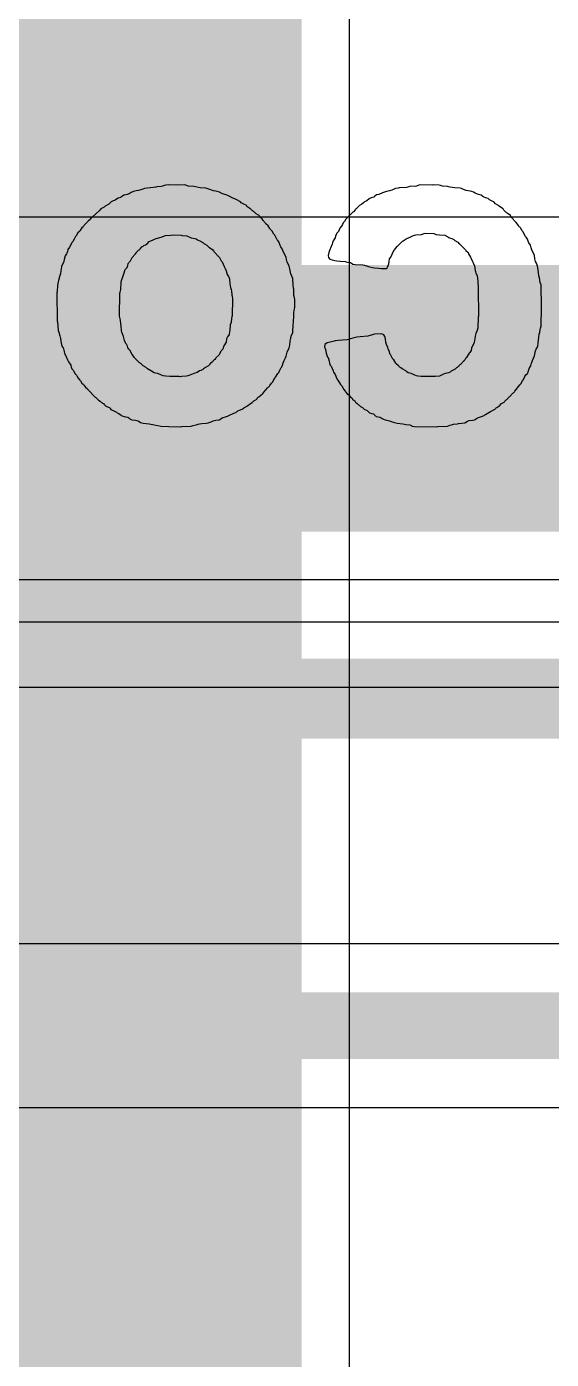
# Model space of a CAD drawing. Header units: inches. Extents: x -48 to 200, y -49 to 27.
# Drawn here: x 0.2848 to 0.3634, y 0.832 to 1.0317 of the extents above; entities that cross this region are included whole.
import ezdxf

# ---------------------------------------------------------------- set-up
doc = ezdxf.new("R2010")
doc.units = ezdxf.units.IN
doc.header["$MEASUREMENT"] = 0
for name, color, linetype in [('Bottom Layer', 5, 'Continuous'), ('Bottom Overlay', 54, 'Continuous'), ('Dimension', 6, 'Continuous'), ('Top Layer', 1, 'Continuous')]:
    doc.layers.add(name, color=color, linetype=linetype)

msp = doc.modelspace()

# ---------------------------------------------------------------- hatches: boundary and pattern name
at = {"layer": 'Bottom Layer'}
msp.add_hatch(color=5, dxfattribs=at).paths.add_polyline_path([(0.252, 0.757), (0.326, 0.757), (0.326, 1.424), (0.252, 1.424)])
at = {"layer": 'Top Layer'}
msp.add_hatch(color=1, dxfattribs=at).paths.add_polyline_path([(0.2, 0.956), (0.42372, 0.956), (0.42372, 0.996), (0.2, 0.996)])

# ---------------------------------------------------------------- linework, layer by layer
at = {"layer": 'Bottom Layer'}
msp.add_line((0.33314, 0.77814), (0.33314, 1.38449), dxfattribs=at)
at = {"layer": 'Bottom Overlay'}
for p, q in [((0.29965, 1.0065), (0.29937, 1.00643)), ((0.29986, 1.00656), (0.29965, 1.0065)), ((0.30014, 1.00663), (0.29986, 1.00656)), ((0.30045, 1.00684), (0.30014, 1.00663)), ((0.30079, 1.00697), (0.30045, 1.00684)), ((0.3012, 1.00707), (0.30079, 1.00697)), ((0.30157, 1.00712), (0.3012, 1.00707)), ((0.30193, 1.00723), (0.30157, 1.00712)), ((0.30221, 1.00736), (0.30193, 1.00723)), ((0.30247, 1.00746), (0.30221, 1.00736)), ((0.30288, 1.00751), (0.30247, 1.00746)), ((0.30335, 1.00756), (0.30288, 1.00751)), ((0.30415, 1.00764), (0.30335, 1.00756)), ((0.3043, 1.00769), (0.30415, 1.00764)), ((0.30497, 1.00774), (0.3043, 1.00769)), ((0.30518, 1.0078), (0.30497, 1.00774)), ((0.30562, 1.00793), (0.30518, 1.0078)), ((0.30608, 1.00798), (0.30562, 1.00793)), ((0.30745, 1.00795), (0.30608, 1.00798)), ((0.30843, 1.008), (0.30745, 1.00795)), ((0.30864, 1.00795), (0.30843, 1.008)), ((0.309, 1.0078), (0.30864, 1.00795)), ((0.30986, 1.00772), (0.309, 1.0078)), ((0.31078, 1.00756), (0.30986, 1.00772)), ((0.31164, 1.00749), (0.31078, 1.00756)), ((0.31223, 1.00731), (0.31164, 1.00749)), ((0.3128, 1.0071), (0.31223, 1.00731)), ((0.31313, 1.00702), (0.3128, 1.0071)), ((0.31334, 1.00697), (0.31313, 1.00702)), ((0.3137, 1.00687), (0.31334, 1.00697)), ((0.31414, 1.00663), (0.3137, 1.00687)), ((0.31468, 1.0065), (0.31414, 1.00663)), ((0.31515, 1.0063), (0.31468, 1.0065)), ((0.33723, 1.00648), (0.33695, 1.0063)), ((0.33756, 1.00656), (0.33723, 1.00648)), ((0.33811, 1.00679), (0.33756, 1.00656)), ((0.33868, 1.007), (0.33811, 1.00679)), ((0.33893, 1.00705), (0.33868, 1.007)), ((0.33914, 1.0071), (0.33893, 1.00705)), ((0.33948, 1.00718), (0.33914, 1.0071)), ((0.34004, 1.00743), (0.33948, 1.00718)), ((0.34046, 1.00749), (0.34004, 1.00743)), ((0.34061, 1.00754), (0.34046, 1.00749)), ((0.3417, 1.00759), (0.34061, 1.00754)), ((0.34206, 1.00769), (0.3417, 1.00759)), ((0.34232, 1.0078), (0.34206, 1.00769)), ((0.34299, 1.00774), (0.34232, 1.0078)), ((0.34319, 1.0078), (0.34299, 1.00774)), ((0.34353, 1.00793), (0.34319, 1.0078)), ((0.34379, 1.00798), (0.34353, 1.00793)), ((0.34562, 1.00795), (0.34379, 1.00798)), ((0.34578, 1.008), (0.34562, 1.00795)), ((0.3466, 1.00795), (0.34578, 1.008)), ((0.34681, 1.0079), (0.3466, 1.00795)), ((0.34707, 1.0078), (0.34681, 1.0079)), ((0.34784, 1.00774), (0.34707, 1.0078)), ((0.348, 1.00769), (0.34784, 1.00774)), ((0.34826, 1.00764), (0.348, 1.00769)), ((0.34895, 1.00756), (0.34826, 1.00764)), ((0.34975, 1.00749), (0.34895, 1.00756)), ((0.34996, 1.00743), (0.34975, 1.00749)), ((0.35024, 1.00731), (0.34996, 1.00743)), ((0.35066, 1.00715), (0.35024, 1.00731)), ((0.35092, 1.0071), (0.35066, 1.00715)), ((0.35125, 1.00702), (0.35092, 1.0071)), ((0.35146, 1.00697), (0.35125, 1.00702)), ((0.35172, 1.00687), (0.35146, 1.00697)), ((0.352, 1.00674), (0.35172, 1.00687)), ((0.35249, 1.00656), (0.352, 1.00674)), ((0.3529, 1.00645), (0.35249, 1.00656)), ((0.2964, 1.00465), (0.29594, 1.00439)), ((0.29656, 1.0048), (0.2964, 1.00465)), ((0.29712, 1.00511), (0.29656, 1.0048)), ((0.29746, 1.00545), (0.29712, 1.00511)), ((0.29779, 1.00558), (0.29746, 1.00545)), ((0.29805, 1.00568), (0.29779, 1.00558)), ((0.29813, 1.00576), (0.29805, 1.00568)), ((0.29854, 1.00601), (0.29813, 1.00576)), ((0.29888, 1.00609), (0.29854, 1.00601)), ((0.29919, 1.0063), (0.29888, 1.00609)), ((0.29937, 1.00643), (0.29919, 1.0063)), ((0.31561, 1.00604), (0.31515, 1.0063)), ((0.31618, 1.00578), (0.31561, 1.00604)), ((0.31685, 1.00542), (0.31618, 1.00578)), ((0.31696, 1.00532), (0.31685, 1.00542)), ((0.31742, 1.00506), (0.31696, 1.00532)), ((0.31768, 1.00496), (0.31742, 1.00506)), ((0.31776, 1.00488), (0.31768, 1.00496)), ((0.31781, 1.00477), (0.31776, 1.00488)), ((0.31825, 1.00444), (0.31781, 1.00477)), ((0.33467, 1.0049), (0.33421, 1.00444)), ((0.33503, 1.00511), (0.33467, 1.0049)), ((0.33524, 1.00532), (0.33503, 1.00511)), ((0.33534, 1.00537), (0.33524, 1.00532)), ((0.33542, 1.00545), (0.33534, 1.00537)), ((0.33576, 1.00558), (0.33542, 1.00545)), ((0.33609, 1.00591), (0.33576, 1.00558)), ((0.33643, 1.00604), (0.33609, 1.00591)), ((0.33679, 1.00614), (0.33643, 1.00604)), ((0.33695, 1.0063), (0.33679, 1.00614)), ((0.35311, 1.00625), (0.3529, 1.00645)), ((0.35321, 1.0062), (0.35311, 1.00625)), ((0.35329, 1.00612), (0.35321, 1.0062)), ((0.35358, 1.00604), (0.35329, 1.00612)), ((0.35394, 1.00594), (0.35358, 1.00604)), ((0.35414, 1.00573), (0.35394, 1.00594)), ((0.35451, 1.00552), (0.35414, 1.00573)), ((0.35476, 1.00542), (0.35451, 1.00552)), ((0.35502, 1.00516), (0.35476, 1.00542)), ((0.35538, 1.00496), (0.35502, 1.00516)), ((0.35549, 1.0049), (0.35538, 1.00496)), ((0.35559, 1.0048), (0.35549, 1.0049)), ((0.35606, 1.00444), (0.35559, 1.0048)), ((0.29397, 1.00253), (0.2939, 1.00245)), ((0.29408, 1.00258), (0.29397, 1.00253)), ((0.29426, 1.00276), (0.29408, 1.00258)), ((0.29431, 1.00286), (0.29426, 1.00276)), ((0.29454, 1.0031), (0.29431, 1.00286)), ((0.29464, 1.00315), (0.29454, 1.0031)), ((0.29521, 1.00372), (0.29464, 1.00315)), ((0.29568, 1.00408), (0.29521, 1.00372)), ((0.29594, 1.00439), (0.29568, 1.00408)), ((0.31835, 1.00439), (0.31825, 1.00444)), ((0.31861, 1.00413), (0.31835, 1.00439)), ((0.31871, 1.00408), (0.31861, 1.00413)), ((0.31882, 1.00397), (0.31871, 1.00408)), ((0.31892, 1.00392), (0.31882, 1.00397)), ((0.31918, 1.00366), (0.31892, 1.00392)), ((0.31954, 1.00346), (0.31918, 1.00366)), ((0.31962, 1.00338), (0.31954, 1.00346)), ((0.31967, 1.00328), (0.31962, 1.00338)), ((0.3199, 1.00304), (0.31967, 1.00328)), ((0.32, 1.00299), (0.3199, 1.00304)), ((0.32008, 1.00292), (0.32, 1.00299)), ((0.32024, 1.00266), (0.32008, 1.00292)), ((0.32034, 1.00255), (0.32024, 1.00266)), ((0.32039, 1.00245), (0.32034, 1.00255)), ((0.33243, 1.0025), (0.33222, 1.0023)), ((0.33263, 1.00286), (0.33243, 1.0025)), ((0.33292, 1.00315), (0.33263, 1.00286)), ((0.33317, 1.00346), (0.33292, 1.00315)), ((0.33328, 1.00351), (0.33317, 1.00346)), ((0.33338, 1.00361), (0.33328, 1.00351)), ((0.33364, 1.00392), (0.33338, 1.00361)), ((0.33374, 1.00397), (0.33364, 1.00392)), ((0.33408, 1.00431), (0.33374, 1.00397)), ((0.33413, 1.00441), (0.33408, 1.00431)), ((0.33421, 1.00444), (0.33413, 1.00441)), ((0.35616, 1.00439), (0.35606, 1.00444)), ((0.35624, 1.00431), (0.35616, 1.00439)), ((0.35629, 1.00421), (0.35624, 1.00431)), ((0.35657, 1.00392), (0.35629, 1.00421)), ((0.35668, 1.00387), (0.35657, 1.00392)), ((0.35683, 1.00372), (0.35668, 1.00387)), ((0.35709, 1.00356), (0.35683, 1.00372)), ((0.35727, 1.00338), (0.35709, 1.00356)), ((0.35742, 1.00312), (0.35727, 1.00338)), ((0.35773, 1.00281), (0.35742, 1.00312)), ((0.35779, 1.00271), (0.35773, 1.00281)), ((0.35812, 1.00237), (0.35779, 1.00271)), ((0.2925, 1.0008), (0.29224, 1.00033)), ((0.29276, 1.00106), (0.2925, 1.0008)), ((0.29297, 1.00142), (0.29276, 1.00106)), ((0.29309, 1.00155), (0.29297, 1.00142)), ((0.29328, 1.00168), (0.29309, 1.00155)), ((0.29333, 1.00178), (0.29328, 1.00168)), ((0.29343, 1.00188), (0.29333, 1.00178)), ((0.29348, 1.00199), (0.29343, 1.00188)), ((0.29384, 1.00235), (0.29348, 1.00199)), ((0.2939, 1.00245), (0.29384, 1.00235)), ((0.30642, 1.00046), (0.30658, 1.00051)), ((0.30658, 1.00051), (0.30797, 1.00046)), ((0.3206, 1.00224), (0.32039, 1.00245)), ((0.32065, 1.00214), (0.3206, 1.00224)), ((0.32096, 1.00183), (0.32065, 1.00214)), ((0.32122, 1.00147), (0.32096, 1.00183)), ((0.32127, 1.00137), (0.32122, 1.00147)), ((0.32158, 1.00106), (0.32127, 1.00137)), ((0.32184, 1.00059), (0.32158, 1.00106)), ((0.32199, 1.00044), (0.32184, 1.00059)), ((0.33124, 1.00064), (0.33108, 1.00028)), ((0.33129, 1.00075), (0.33124, 1.00064)), ((0.33144, 1.0009), (0.33129, 1.00075)), ((0.3315, 1.001), (0.33144, 1.0009)), ((0.3317, 1.00152), (0.3315, 1.001)), ((0.33196, 1.00178), (0.3317, 1.00152)), ((0.33212, 1.00204), (0.33196, 1.00178)), ((0.33222, 1.0023), (0.33212, 1.00204)), ((0.34288, 1.00046), (0.34309, 1.00051)), ((0.34309, 1.00051), (0.34397, 1.00057)), ((0.34397, 1.00057), (0.34433, 1.00072)), ((0.34433, 1.00072), (0.34454, 1.00077)), ((0.34454, 1.00077), (0.34578, 1.00072)), ((0.34578, 1.00072), (0.34614, 1.00057)), ((0.34614, 1.00057), (0.34666, 1.00051)), ((0.34666, 1.00051), (0.34743, 1.00046)), ((0.35846, 1.00188), (0.35812, 1.00237)), ((0.35851, 1.00178), (0.35846, 1.00188)), ((0.35859, 1.0017), (0.35851, 1.00178)), ((0.35869, 1.00165), (0.35859, 1.0017)), ((0.35877, 1.00157), (0.35869, 1.00165)), ((0.35903, 1.00111), (0.35877, 1.00157)), ((0.35913, 1.001), (0.35903, 1.00111)), ((0.35954, 1.00023), (0.35913, 1.001)), ((0.29121, 0.99863), (0.291, 0.99832)), ((0.29157, 0.9993), (0.29121, 0.99863)), ((0.29162, 0.9994), (0.29157, 0.9993)), ((0.29173, 0.99951), (0.29162, 0.9994)), ((0.29193, 0.99987), (0.29173, 0.99951)), ((0.29209, 1.00013), (0.29193, 0.99987)), ((0.29214, 1.00023), (0.29209, 1.00013)), ((0.29224, 1.00033), (0.29214, 1.00023)), ((0.3018, 0.99842), (0.30208, 0.99871)), ((0.30208, 0.99871), (0.30219, 0.99876)), ((0.30219, 0.99876), (0.30234, 0.99891)), ((0.30234, 0.99891), (0.3026, 0.99902)), ((0.3026, 0.99902), (0.30286, 0.99917)), ((0.30286, 0.99917), (0.30317, 0.99948)), ((0.30317, 0.99948), (0.30342, 0.99958)), ((0.30342, 0.99958), (0.3042, 0.99995)), ((0.3042, 0.99995), (0.30441, 1)), ((0.30441, 1), (0.30495, 1.00013)), ((0.30495, 1.00013), (0.30559, 1.00041)), ((0.30559, 1.00041), (0.30642, 1.00046)), ((0.30797, 1.00046), (0.30812, 1.00041)), ((0.30812, 1.00041), (0.3088, 1.00036)), ((0.3088, 1.00036), (0.30947, 1.00005)), ((0.30947, 1.00005), (0.31001, 0.99997)), ((0.31001, 0.99997), (0.31019, 0.99989)), ((0.31019, 0.99989), (0.3105, 0.99969)), ((0.3105, 0.99969), (0.31076, 0.99958)), ((0.31076, 0.99958), (0.31122, 0.99933)), ((0.31122, 0.99933), (0.31133, 0.99922)), ((0.31133, 0.99922), (0.31143, 0.99917)), ((0.31143, 0.99917), (0.31179, 0.99896)), ((0.31179, 0.99896), (0.3121, 0.99865)), ((0.3121, 0.99865), (0.31221, 0.9986)), ((0.31221, 0.9986), (0.31267, 0.99824)), ((0.32235, 0.99976), (0.32199, 1.00044)), ((0.32241, 0.99966), (0.32235, 0.99976)), ((0.32259, 0.99943), (0.32241, 0.99966)), ((0.32282, 0.99878), (0.32259, 0.99943)), ((0.3229, 0.99871), (0.32282, 0.99878)), ((0.3231, 0.9984), (0.3229, 0.99871)), ((0.33041, 0.99873), (0.33015, 0.99816)), ((0.33046, 0.99884), (0.33041, 0.99873)), ((0.33057, 0.99909), (0.33046, 0.99884)), ((0.33062, 0.9993), (0.33057, 0.99909)), ((0.3307, 0.99958), (0.33062, 0.9993)), ((0.33103, 1.00007), (0.3307, 0.99958)), ((0.33108, 1.00028), (0.33103, 1.00007)), ((0.33992, 0.99827), (0.34028, 0.99873)), ((0.34028, 0.99873), (0.34108, 0.99953)), ((0.34108, 0.99953), (0.34118, 0.99958)), ((0.34118, 0.99958), (0.3418, 1)), ((0.3418, 1), (0.34201, 1.00005)), ((0.34201, 1.00005), (0.34234, 1.00018)), ((0.34234, 1.00018), (0.34242, 1.00026)), ((0.34242, 1.00026), (0.34252, 1.00031)), ((0.34252, 1.00031), (0.34288, 1.00046)), ((0.34743, 1.00046), (0.34789, 1.0002)), ((0.34789, 1.0002), (0.348, 1.0001)), ((0.348, 1.0001), (0.34828, 1.00002)), ((0.34828, 1.00002), (0.34849, 0.99997)), ((0.34849, 0.99997), (0.34877, 0.99979)), ((0.34877, 0.99979), (0.34893, 0.99964)), ((0.34893, 0.99964), (0.34939, 0.99938)), ((0.34939, 0.99938), (0.3496, 0.99917)), ((0.3496, 0.99917), (0.3497, 0.99912)), ((0.3497, 0.99912), (0.35055, 0.99827)), ((0.35962, 1.00015), (0.35954, 1.00023)), ((0.35983, 0.99984), (0.35962, 1.00015)), ((0.3599, 0.99956), (0.35983, 0.99984)), ((0.36001, 0.9993), (0.3599, 0.99956)), ((0.36026, 0.99894), (0.36001, 0.9993)), ((0.36034, 0.99876), (0.36026, 0.99894)), ((0.36039, 0.99855), (0.36034, 0.99876)), ((0.36047, 0.99827), (0.36039, 0.99855)), ((0.29036, 0.99648), (0.29002, 0.99574)), ((0.29043, 0.99682), (0.29036, 0.99648)), ((0.29059, 0.99734), (0.29043, 0.99682)), ((0.2908, 0.99765), (0.29059, 0.99734)), ((0.29085, 0.99775), (0.2908, 0.99765)), ((0.29095, 0.99801), (0.29085, 0.99775)), ((0.291, 0.99832), (0.29095, 0.99801)), ((0.30014, 0.99641), (0.30035, 0.99661)), ((0.30035, 0.99661), (0.30061, 0.99708)), ((0.30061, 0.99708), (0.30082, 0.99729)), ((0.30082, 0.99729), (0.30087, 0.99739)), ((0.30087, 0.99739), (0.3011, 0.99767)), ((0.3011, 0.99767), (0.30128, 0.99785)), ((0.30128, 0.99785), (0.30133, 0.99796)), ((0.30133, 0.99796), (0.30157, 0.99819)), ((0.30157, 0.99819), (0.30167, 0.99824)), ((0.30167, 0.99824), (0.30175, 0.99832)), ((0.30175, 0.99832), (0.3018, 0.99842)), ((0.31267, 0.99824), (0.3128, 0.99811)), ((0.3128, 0.99811), (0.31285, 0.99801)), ((0.31285, 0.99801), (0.31321, 0.99765)), ((0.31321, 0.99765), (0.31326, 0.99754)), ((0.31326, 0.99754), (0.31334, 0.99747)), ((0.31334, 0.99747), (0.31337, 0.99744)), ((0.31337, 0.99744), (0.31342, 0.99734)), ((0.31342, 0.99734), (0.31368, 0.99708)), ((0.31368, 0.99708), (0.31373, 0.99698)), ((0.31373, 0.99698), (0.31394, 0.99661)), ((0.31394, 0.99661), (0.31409, 0.99646)), ((0.32328, 0.99791), (0.3231, 0.9984)), ((0.32357, 0.99736), (0.32328, 0.99791)), ((0.32367, 0.9971), (0.32357, 0.99736)), ((0.32375, 0.99682), (0.32367, 0.9971)), ((0.32385, 0.99641), (0.32375, 0.99682)), ((0.33008, 0.99783), (0.32995, 0.99739)), ((0.32995, 0.99739), (0.33, 0.99708)), ((0.33, 0.99708), (0.33023, 0.99685)), ((0.33015, 0.99816), (0.33008, 0.99783)), ((0.33023, 0.99685), (0.33059, 0.99674)), ((0.33059, 0.99674), (0.33098, 0.99667)), ((0.33098, 0.99667), (0.33126, 0.99659)), ((0.33126, 0.99659), (0.33178, 0.99654)), ((0.33178, 0.99654), (0.3325, 0.99648)), ((0.3325, 0.99648), (0.33266, 0.99643)), ((0.33904, 0.99615), (0.33909, 0.99651)), ((0.33909, 0.99651), (0.33917, 0.9969)), ((0.33917, 0.9969), (0.33935, 0.99713)), ((0.33935, 0.99713), (0.3394, 0.99723)), ((0.3394, 0.99723), (0.33955, 0.9976)), ((0.33955, 0.9976), (0.33968, 0.99793)), ((0.33968, 0.99793), (0.33986, 0.99816)), ((0.33986, 0.99816), (0.33992, 0.99827)), ((0.35055, 0.99827), (0.35061, 0.99816)), ((0.35061, 0.99816), (0.35092, 0.99785)), ((0.35092, 0.99785), (0.35097, 0.99765)), ((0.35097, 0.99765), (0.3513, 0.99716)), ((0.3513, 0.99716), (0.35156, 0.99648)), ((0.35156, 0.99648), (0.35164, 0.99641)), ((0.36068, 0.9978), (0.36047, 0.99827)), ((0.36088, 0.99744), (0.36068, 0.9978)), ((0.36094, 0.99692), (0.36088, 0.99744)), ((0.36104, 0.99651), (0.36094, 0.99692)), ((0.36117, 0.99623), (0.36104, 0.99651)), ((0.28987, 0.99465), (0.28976, 0.99439)), ((0.28992, 0.99517), (0.28987, 0.99465)), ((0.28997, 0.99537), (0.28992, 0.99517)), ((0.29002, 0.99574), (0.28997, 0.99537)), ((0.29924, 0.99421), (0.29942, 0.99481)), ((0.29942, 0.99481), (0.2995, 0.99514)), ((0.2995, 0.99514), (0.29958, 0.99532)), ((0.29958, 0.99532), (0.29978, 0.99553)), ((0.29978, 0.99553), (0.29984, 0.99563)), ((0.29984, 0.99563), (0.29994, 0.99589)), ((0.29994, 0.99589), (0.29999, 0.9962)), ((0.29999, 0.9962), (0.30009, 0.9963)), ((0.30009, 0.9963), (0.30014, 0.99641)), ((0.31409, 0.99646), (0.31425, 0.9961)), ((0.31425, 0.9961), (0.31437, 0.99576)), ((0.31437, 0.99576), (0.31456, 0.99548)), ((0.31456, 0.99548), (0.31471, 0.99512)), ((0.31471, 0.99512), (0.31484, 0.99457)), ((0.31484, 0.99457), (0.31505, 0.99426)), ((0.32403, 0.99607), (0.32385, 0.99641)), ((0.32414, 0.99581), (0.32403, 0.99607)), ((0.32424, 0.9954), (0.32414, 0.99581)), ((0.32429, 0.99514), (0.32424, 0.9954)), ((0.32437, 0.99465), (0.32429, 0.99514)), ((0.32468, 0.99398), (0.32437, 0.99465)), ((0.33266, 0.99643), (0.33286, 0.99638)), ((0.33286, 0.99638), (0.33333, 0.99633)), ((0.33333, 0.99633), (0.33364, 0.99612)), ((0.33364, 0.99612), (0.334, 0.99607)), ((0.334, 0.99607), (0.33516, 0.99599)), ((0.33516, 0.99599), (0.33542, 0.99594)), ((0.33542, 0.99594), (0.33602, 0.99576)), ((0.33602, 0.99576), (0.33661, 0.99563)), ((0.33661, 0.99563), (0.33692, 0.99558)), ((0.33692, 0.99558), (0.33749, 0.99553)), ((0.33749, 0.99553), (0.3379, 0.99548)), ((0.3379, 0.99548), (0.33865, 0.99545)), ((0.33865, 0.99545), (0.33878, 0.99558)), ((0.33878, 0.99558), (0.33883, 0.99568)), ((0.33883, 0.99568), (0.33904, 0.99615)), ((0.35164, 0.99641), (0.35169, 0.9963)), ((0.35169, 0.9963), (0.3519, 0.99584)), ((0.3519, 0.99584), (0.35198, 0.99514)), ((0.35198, 0.99514), (0.35203, 0.99499)), ((0.35203, 0.99499), (0.35205, 0.99496)), ((0.35205, 0.99496), (0.3521, 0.99475)), ((0.3521, 0.99475), (0.35226, 0.99439)), ((0.36132, 0.99581), (0.36117, 0.99623)), ((0.36138, 0.99556), (0.36132, 0.99581)), ((0.36145, 0.99486), (0.36138, 0.99556)), ((0.3615, 0.99434), (0.36145, 0.99486)), ((0.28945, 0.99295), (0.2894, 0.99197)), ((0.28951, 0.99346), (0.28945, 0.99295)), ((0.28956, 0.99367), (0.28951, 0.99346)), ((0.28976, 0.99439), (0.28956, 0.99367)), ((0.29891, 0.99233), (0.29898, 0.99339)), ((0.29898, 0.99339), (0.29903, 0.99364)), ((0.29903, 0.99364), (0.29924, 0.99421)), ((0.31505, 0.99426), (0.31517, 0.99393)), ((0.31517, 0.99393), (0.31523, 0.9931)), ((0.31523, 0.9931), (0.31528, 0.9929)), ((0.31528, 0.9929), (0.31533, 0.99259)), ((0.31533, 0.99259), (0.31543, 0.99233)), ((0.32473, 0.9929), (0.32468, 0.99398)), ((0.32478, 0.99253), (0.32473, 0.9929)), ((0.32483, 0.99238), (0.32478, 0.99253)), ((0.35226, 0.99439), (0.35239, 0.99354)), ((0.35239, 0.99354), (0.35244, 0.99251)), ((0.35244, 0.99251), (0.35247, 0.9883)), ((0.36161, 0.99408), (0.3615, 0.99434)), ((0.36171, 0.99336), (0.36161, 0.99408)), ((0.36187, 0.993), (0.36171, 0.99336)), ((0.36192, 0.98964), (0.36187, 0.993)), ((0.2894, 0.99197), (0.28935, 0.99181)), ((0.28935, 0.99181), (0.2894, 0.98763)), ((0.2987, 0.9883), (0.29875, 0.99176)), ((0.29875, 0.99176), (0.2988, 0.99191)), ((0.2988, 0.99191), (0.29891, 0.99233)), ((0.31543, 0.99233), (0.31548, 0.99212)), ((0.31548, 0.99212), (0.31554, 0.99145)), ((0.31554, 0.99145), (0.31559, 0.99129)), ((0.31559, 0.99129), (0.31564, 0.99093)), ((0.31564, 0.99093), (0.31559, 0.98835)), ((0.32481, 0.99179), (0.32483, 0.99238)), ((0.32483, 0.9914), (0.32481, 0.99179)), ((0.32494, 0.99104), (0.32483, 0.9914)), ((0.32499, 0.99088), (0.32494, 0.99104)), ((0.32496, 0.98967), (0.32499, 0.99088)), ((0.32481, 0.98884), (0.32486, 0.98915)), ((0.32483, 0.98799), (0.32481, 0.98884)), ((0.32486, 0.98915), (0.32491, 0.98936)), ((0.32491, 0.98936), (0.32496, 0.98967)), ((0.36187, 0.9868), (0.36192, 0.98964)), ((0.2894, 0.98763), (0.28945, 0.98747)), ((0.28945, 0.98747), (0.28951, 0.98618)), ((0.2988, 0.98789), (0.2987, 0.9883)), ((0.29885, 0.98773), (0.2988, 0.98789)), ((0.29891, 0.98716), (0.29885, 0.98773)), ((0.29896, 0.9868), (0.29891, 0.98716)), ((0.29901, 0.98613), (0.29896, 0.9868)), ((0.31528, 0.98701), (0.31523, 0.98618)), ((0.31543, 0.98737), (0.31528, 0.98701)), ((0.31548, 0.98799), (0.31543, 0.98737)), ((0.31554, 0.9882), (0.31548, 0.98799)), ((0.31559, 0.98835), (0.31554, 0.9882)), ((0.32468, 0.98644), (0.32473, 0.98654)), ((0.32473, 0.98659), (0.32478, 0.98783)), ((0.32473, 0.98654), (0.32473, 0.98659)), ((0.32478, 0.98783), (0.32483, 0.98799)), ((0.35236, 0.98649), (0.35231, 0.98634)), ((0.35241, 0.98814), (0.35236, 0.98649)), ((0.35247, 0.9883), (0.35241, 0.98814)), ((0.36174, 0.98631), (0.36179, 0.98652)), ((0.36179, 0.98652), (0.36187, 0.9868)), ((0.28951, 0.98618), (0.28961, 0.98592)), ((0.28961, 0.98592), (0.28976, 0.98535)), ((0.28976, 0.98535), (0.28987, 0.98499)), ((0.28987, 0.98499), (0.28997, 0.98427)), ((0.29906, 0.98592), (0.29901, 0.98613)), ((0.29916, 0.98566), (0.29906, 0.98592)), ((0.29934, 0.98528), (0.29916, 0.98566)), ((0.29947, 0.98468), (0.29934, 0.98528)), ((0.29963, 0.98432), (0.29947, 0.98468)), ((0.31476, 0.98494), (0.31471, 0.98442)), ((0.31487, 0.9852), (0.31476, 0.98494)), ((0.31512, 0.98556), (0.31487, 0.9852)), ((0.31517, 0.98597), (0.31512, 0.98556)), ((0.31523, 0.98618), (0.31517, 0.98597)), ((0.32421, 0.98396), (0.32429, 0.98455)), ((0.32429, 0.98455), (0.32434, 0.98476)), ((0.32434, 0.98476), (0.32445, 0.98533)), ((0.32445, 0.98533), (0.32468, 0.98587)), ((0.3247, 0.98641), (0.32468, 0.98644)), ((0.32468, 0.98587), (0.3247, 0.98641)), ((0.33085, 0.98455), (0.33026, 0.98442)), ((0.33101, 0.98461), (0.33085, 0.98455)), ((0.3315, 0.98468), (0.33101, 0.98461)), ((0.33212, 0.98473), (0.3315, 0.98468)), ((0.33279, 0.98479), (0.33212, 0.98473)), ((0.33305, 0.98484), (0.33279, 0.98479)), ((0.3333, 0.98494), (0.33305, 0.98484)), ((0.33364, 0.98502), (0.3333, 0.98494)), ((0.33426, 0.98517), (0.33364, 0.98502)), ((0.33478, 0.98523), (0.33426, 0.98517)), ((0.33591, 0.98533), (0.33478, 0.98523)), ((0.33674, 0.98559), (0.33591, 0.98533)), ((0.33689, 0.98564), (0.33674, 0.98559)), ((0.33793, 0.98569), (0.33689, 0.98564)), ((0.33818, 0.98559), (0.33793, 0.98569)), ((0.33829, 0.98554), (0.33818, 0.98559)), ((0.33844, 0.98528), (0.33829, 0.98554)), ((0.33857, 0.98494), (0.33844, 0.98528)), ((0.33862, 0.98442), (0.33857, 0.98494)), ((0.3519, 0.98473), (0.35185, 0.98432)), ((0.35195, 0.98494), (0.3519, 0.98473)), ((0.352, 0.9853), (0.35195, 0.98494)), ((0.3521, 0.98572), (0.352, 0.9853)), ((0.35223, 0.98605), (0.3521, 0.98572)), ((0.35231, 0.98634), (0.35223, 0.98605)), ((0.3614, 0.98427), (0.36156, 0.98561)), ((0.36156, 0.98561), (0.36166, 0.98587)), ((0.36166, 0.98587), (0.36174, 0.98631)), ((0.28997, 0.98427), (0.2901, 0.98393)), ((0.2901, 0.98393), (0.2902, 0.98368)), ((0.2902, 0.98368), (0.29028, 0.9836)), ((0.29028, 0.9836), (0.29043, 0.98303)), ((0.29043, 0.98303), (0.29049, 0.98272)), ((0.29049, 0.98272), (0.29069, 0.98236)), ((0.29968, 0.98422), (0.29963, 0.98432)), ((0.29976, 0.98414), (0.29968, 0.98422)), ((0.29989, 0.98381), (0.29976, 0.98414)), ((0.29994, 0.9836), (0.29989, 0.98381)), ((0.30007, 0.98337), (0.29994, 0.9836)), ((0.30017, 0.98331), (0.30007, 0.98337)), ((0.30025, 0.98324), (0.30017, 0.98331)), ((0.30061, 0.98257), (0.30025, 0.98324)), ((0.30097, 0.9821), (0.30061, 0.98257)), ((0.31388, 0.98303), (0.31357, 0.98246)), ((0.31394, 0.98313), (0.31388, 0.98303)), ((0.31417, 0.98337), (0.31394, 0.98313)), ((0.31435, 0.98386), (0.31417, 0.98337)), ((0.31471, 0.98442), (0.31435, 0.98386)), ((0.3237, 0.98231), (0.32383, 0.9829)), ((0.32383, 0.9829), (0.32411, 0.98355)), ((0.32411, 0.98355), (0.32421, 0.98396)), ((0.32946, 0.98409), (0.32943, 0.9837)), ((0.32943, 0.9837), (0.32959, 0.98334)), ((0.32982, 0.9843), (0.32946, 0.98409)), ((0.32959, 0.98334), (0.32966, 0.98275)), ((0.32966, 0.98275), (0.32987, 0.98218)), ((0.33002, 0.98435), (0.32982, 0.9843)), ((0.33026, 0.98442), (0.33002, 0.98435)), ((0.33868, 0.98406), (0.33862, 0.98442)), ((0.33888, 0.9836), (0.33868, 0.98406)), ((0.33896, 0.98342), (0.33888, 0.9836)), ((0.33909, 0.98308), (0.33896, 0.98342)), ((0.33924, 0.98257), (0.33909, 0.98308)), ((0.33935, 0.98246), (0.33924, 0.98257)), ((0.35107, 0.98277), (0.35071, 0.9821)), ((0.35117, 0.98288), (0.35107, 0.98277)), ((0.35136, 0.98316), (0.35117, 0.98288)), ((0.35143, 0.9835), (0.35136, 0.98316)), ((0.35164, 0.98396), (0.35143, 0.9835)), ((0.35185, 0.98432), (0.35164, 0.98396)), ((0.36088, 0.98236), (0.36096, 0.98285)), ((0.36096, 0.98285), (0.36101, 0.98311)), ((0.36101, 0.98311), (0.36112, 0.98337)), ((0.36112, 0.98337), (0.36135, 0.98375)), ((0.36135, 0.98375), (0.3614, 0.98427)), ((0.29069, 0.98236), (0.29095, 0.98179)), ((0.29095, 0.98179), (0.29108, 0.98146)), ((0.29108, 0.98146), (0.29121, 0.98127)), ((0.29121, 0.98127), (0.29142, 0.98096)), ((0.29142, 0.98096), (0.29149, 0.98068)), ((0.29149, 0.98068), (0.2916, 0.98042)), ((0.30102, 0.982), (0.30097, 0.9821)), ((0.30167, 0.98135), (0.30102, 0.982)), ((0.30177, 0.9813), (0.30167, 0.98135)), ((0.30188, 0.9812), (0.30177, 0.9813)), ((0.30198, 0.98115), (0.30188, 0.9812)), ((0.30224, 0.98089), (0.30198, 0.98115)), ((0.3027, 0.98063), (0.30224, 0.98089)), ((0.30291, 0.98042), (0.3027, 0.98063)), ((0.31159, 0.98063), (0.3113, 0.9804)), ((0.31195, 0.98084), (0.31159, 0.98063)), ((0.31205, 0.98089), (0.31195, 0.98084)), ((0.31213, 0.98096), (0.31205, 0.98089)), ((0.31218, 0.98107), (0.31213, 0.98096)), ((0.31236, 0.98125), (0.31218, 0.98107)), ((0.31246, 0.9813), (0.31236, 0.98125)), ((0.31264, 0.98148), (0.31246, 0.9813)), ((0.3127, 0.98158), (0.31264, 0.98148)), ((0.31288, 0.98176), (0.3127, 0.98158)), ((0.31298, 0.98182), (0.31288, 0.98176)), ((0.31311, 0.98195), (0.31298, 0.98182)), ((0.31316, 0.98205), (0.31311, 0.98195)), ((0.31357, 0.98246), (0.31316, 0.98205)), ((0.32272, 0.98024), (0.32292, 0.9806)), ((0.32292, 0.9806), (0.32303, 0.98071)), ((0.32303, 0.98071), (0.32313, 0.98096)), ((0.32313, 0.98096), (0.32323, 0.98133)), ((0.32323, 0.98133), (0.32336, 0.98166)), ((0.32336, 0.98166), (0.32359, 0.98205)), ((0.32359, 0.98205), (0.3237, 0.98231)), ((0.32987, 0.98218), (0.32995, 0.9821)), ((0.32995, 0.9821), (0.3301, 0.98158)), ((0.3301, 0.98158), (0.33018, 0.98125)), ((0.33018, 0.98125), (0.33028, 0.98099)), ((0.33028, 0.98099), (0.33041, 0.98081)), ((0.33041, 0.98081), (0.33057, 0.98045)), ((0.33966, 0.98189), (0.33935, 0.98246)), ((0.33979, 0.98176), (0.33966, 0.98189)), ((0.34012, 0.98127), (0.33979, 0.98176)), ((0.34017, 0.98117), (0.34012, 0.98127)), ((0.34048, 0.98086), (0.34017, 0.98117)), ((0.34077, 0.98063), (0.34048, 0.98086)), ((0.34087, 0.98058), (0.34077, 0.98063)), ((0.34103, 0.98042), (0.34087, 0.98058)), ((0.34919, 0.98058), (0.34898, 0.98037)), ((0.34929, 0.98063), (0.34919, 0.98058)), ((0.34944, 0.98078), (0.34929, 0.98063)), ((0.34955, 0.98084), (0.34944, 0.98078)), ((0.34957, 0.98091), (0.34955, 0.98084)), ((0.3497, 0.98104), (0.34957, 0.98091)), ((0.34981, 0.98109), (0.3497, 0.98104)), ((0.34999, 0.98127), (0.34981, 0.98109)), ((0.35004, 0.98138), (0.34999, 0.98127)), ((0.35022, 0.98156), (0.35004, 0.98138)), ((0.35032, 0.98161), (0.35022, 0.98156)), ((0.35035, 0.98169), (0.35032, 0.98161)), ((0.3505, 0.98184), (0.35035, 0.98169)), ((0.35055, 0.98195), (0.3505, 0.98184)), ((0.35071, 0.9821), (0.35055, 0.98195)), ((0.36008, 0.98047), (0.36032, 0.98086)), ((0.36032, 0.98086), (0.36039, 0.98115)), ((0.36039, 0.98115), (0.36045, 0.98135)), ((0.36045, 0.98135), (0.36057, 0.98169)), ((0.36057, 0.98169), (0.36088, 0.98236)), ((0.2916, 0.98042), (0.29178, 0.98024)), ((0.29178, 0.98024), (0.29183, 0.98014)), ((0.29183, 0.98014), (0.29209, 0.97967)), ((0.29209, 0.97967), (0.29229, 0.97947)), ((0.29229, 0.97947), (0.29235, 0.97936)), ((0.29235, 0.97936), (0.29255, 0.979)), ((0.29255, 0.979), (0.29279, 0.97872)), ((0.29279, 0.97872), (0.29286, 0.97864)), ((0.29286, 0.97864), (0.29307, 0.97828)), ((0.3035, 0.98009), (0.30291, 0.98042)), ((0.30392, 0.97983), (0.3035, 0.98009)), ((0.30412, 0.97978), (0.30392, 0.97983)), ((0.30446, 0.9797), (0.30412, 0.97978)), ((0.305, 0.97947), (0.30446, 0.9797)), ((0.30526, 0.97936), (0.305, 0.97947)), ((0.30567, 0.97931), (0.30526, 0.97936)), ((0.30624, 0.97926), (0.30567, 0.97931)), ((0.30766, 0.97929), (0.30624, 0.97926)), ((0.30781, 0.97923), (0.30766, 0.97929)), ((0.30807, 0.97929), (0.30781, 0.97923)), ((0.30874, 0.97934), (0.30807, 0.97929)), ((0.30895, 0.97939), (0.30874, 0.97934)), ((0.30924, 0.97947), (0.30895, 0.97939)), ((0.30949, 0.97957), (0.30924, 0.97947)), ((0.30998, 0.97975), (0.30949, 0.97957)), ((0.31035, 0.97985), (0.30998, 0.97975)), ((0.31071, 0.98011), (0.31035, 0.97985)), ((0.31089, 0.98019), (0.31071, 0.98011)), ((0.31122, 0.98032), (0.31089, 0.98019)), ((0.3113, 0.9804), (0.31122, 0.98032)), ((0.32168, 0.97849), (0.32181, 0.97882)), ((0.32181, 0.97882), (0.32204, 0.97905)), ((0.32204, 0.97905), (0.3221, 0.97916)), ((0.3221, 0.97916), (0.32241, 0.97972)), ((0.32241, 0.97972), (0.32256, 0.97988)), ((0.32256, 0.97988), (0.32272, 0.98024)), ((0.33057, 0.98045), (0.3307, 0.98011)), ((0.3307, 0.98011), (0.33077, 0.97993)), ((0.33077, 0.97993), (0.33103, 0.97957)), ((0.33103, 0.97957), (0.33126, 0.97892)), ((0.33126, 0.97892), (0.33144, 0.97874)), ((0.33144, 0.97874), (0.33181, 0.97807)), ((0.34159, 0.98011), (0.34103, 0.98042)), ((0.34175, 0.97996), (0.34159, 0.98011)), ((0.34193, 0.97983), (0.34175, 0.97996)), ((0.34221, 0.97975), (0.34193, 0.97983)), ((0.34242, 0.9797), (0.34221, 0.97975)), ((0.34296, 0.97947), (0.34242, 0.9797)), ((0.34322, 0.97936), (0.34296, 0.97947)), ((0.34343, 0.97931), (0.34322, 0.97936)), ((0.34389, 0.97926), (0.34343, 0.97931)), ((0.34598, 0.97929), (0.34389, 0.97926)), ((0.34666, 0.97934), (0.34598, 0.97929)), ((0.34722, 0.9796), (0.34666, 0.97934)), ((0.34748, 0.9797), (0.34722, 0.9796)), ((0.34779, 0.97975), (0.34748, 0.9797)), ((0.348, 0.9798), (0.34779, 0.97975)), ((0.34826, 0.97991), (0.348, 0.9798)), ((0.34841, 0.98006), (0.34826, 0.97991)), ((0.34898, 0.98037), (0.34841, 0.98006)), ((0.35882, 0.97818), (0.35908, 0.97864)), ((0.35908, 0.97864), (0.35923, 0.9788)), ((0.35923, 0.9788), (0.35928, 0.9789)), ((0.35928, 0.9789), (0.35944, 0.97926)), ((0.35944, 0.97926), (0.35959, 0.97952)), ((0.35959, 0.97952), (0.35985, 0.97978)), ((0.35985, 0.97978), (0.3599, 0.97998)), ((0.3599, 0.97998), (0.36008, 0.98047)), ((0.29307, 0.97828), (0.29325, 0.9781)), ((0.29325, 0.9781), (0.29333, 0.97807)), ((0.29333, 0.97807), (0.29338, 0.97797)), ((0.29338, 0.97797), (0.29361, 0.97768)), ((0.29361, 0.97768), (0.2939, 0.9774)), ((0.2939, 0.9774), (0.29395, 0.9773)), ((0.29395, 0.9773), (0.29506, 0.97619)), ((0.31988, 0.97647), (0.32011, 0.9767)), ((0.32011, 0.9767), (0.32021, 0.97676)), ((0.32021, 0.97676), (0.32034, 0.97694)), ((0.32034, 0.97694), (0.3207, 0.9773)), ((0.3207, 0.9773), (0.32086, 0.97756)), ((0.32086, 0.97756), (0.32099, 0.97768)), ((0.32099, 0.97768), (0.32109, 0.97774)), ((0.32109, 0.97774), (0.32117, 0.97781)), ((0.32117, 0.97781), (0.32122, 0.97792)), ((0.32122, 0.97792), (0.32148, 0.97828)), ((0.32148, 0.97828), (0.32168, 0.97849)), ((0.33181, 0.97807), (0.33201, 0.97787)), ((0.33201, 0.97787), (0.33232, 0.9773)), ((0.33232, 0.9773), (0.33253, 0.97709)), ((0.33253, 0.97709), (0.33258, 0.97699)), ((0.33258, 0.97699), (0.33281, 0.9767)), ((0.33281, 0.9767), (0.33305, 0.97652)), ((0.33305, 0.97652), (0.3331, 0.97642)), ((0.35737, 0.97647), (0.35742, 0.97657)), ((0.35742, 0.97657), (0.3576, 0.97676)), ((0.3576, 0.97676), (0.35771, 0.97681)), ((0.35771, 0.97681), (0.35789, 0.97699)), ((0.35789, 0.97699), (0.35794, 0.97709)), ((0.35794, 0.97709), (0.35866, 0.97802)), ((0.35866, 0.97802), (0.35882, 0.97818)), ((0.29506, 0.97619), (0.29516, 0.97614)), ((0.29516, 0.97614), (0.29557, 0.97572)), ((0.29557, 0.97572), (0.29583, 0.97557)), ((0.29583, 0.97557), (0.29599, 0.97541)), ((0.29599, 0.97541), (0.29609, 0.97536)), ((0.29609, 0.97536), (0.29619, 0.97526)), ((0.29619, 0.97526), (0.2963, 0.97521)), ((0.2963, 0.97521), (0.2964, 0.9751)), ((0.2964, 0.9751), (0.29648, 0.97508)), ((0.29648, 0.97508), (0.29653, 0.97497)), ((0.29653, 0.97497), (0.29661, 0.9749)), ((0.29661, 0.9749), (0.29671, 0.97484)), ((0.29671, 0.97484), (0.29725, 0.97456)), ((0.29725, 0.97456), (0.2973, 0.97446)), ((0.31711, 0.97438), (0.31732, 0.97459)), ((0.31732, 0.97459), (0.31742, 0.97464)), ((0.31742, 0.97464), (0.31789, 0.9749)), ((0.31789, 0.9749), (0.31817, 0.97513)), ((0.31817, 0.97513), (0.31858, 0.97539)), ((0.31858, 0.97539), (0.31882, 0.97562)), ((0.31882, 0.97562), (0.31892, 0.97567)), ((0.31892, 0.97567), (0.31926, 0.9759)), ((0.31926, 0.9759), (0.31931, 0.97601)), ((0.31931, 0.97601), (0.31949, 0.97619)), ((0.31949, 0.97619), (0.31959, 0.97624)), ((0.31959, 0.97624), (0.31988, 0.97647)), ((0.3331, 0.97642), (0.33333, 0.97619)), ((0.33333, 0.97619), (0.33343, 0.97614)), ((0.33343, 0.97614), (0.33356, 0.97601)), ((0.33356, 0.97601), (0.33361, 0.9759)), ((0.33361, 0.9759), (0.33385, 0.97567)), ((0.33385, 0.97567), (0.33395, 0.97562)), ((0.33395, 0.97562), (0.33403, 0.97554)), ((0.33403, 0.97554), (0.33408, 0.97544)), ((0.33408, 0.97544), (0.33431, 0.97521)), ((0.33431, 0.97521), (0.33441, 0.97515)), ((0.33441, 0.97515), (0.33452, 0.97505)), ((0.33452, 0.97505), (0.33462, 0.975)), ((0.33462, 0.975), (0.33483, 0.97479)), ((0.33483, 0.97479), (0.33509, 0.97464)), ((0.33509, 0.97464), (0.33537, 0.9744)), ((0.35502, 0.97443), (0.3551, 0.97451)), ((0.3551, 0.97451), (0.35513, 0.97459)), ((0.35513, 0.97459), (0.35523, 0.97464)), ((0.35523, 0.97464), (0.35554, 0.97484)), ((0.35554, 0.97484), (0.35564, 0.9749)), ((0.35564, 0.9749), (0.35595, 0.97521)), ((0.35595, 0.97521), (0.35631, 0.97541)), ((0.35631, 0.97541), (0.35639, 0.97549)), ((0.35639, 0.97549), (0.35644, 0.97559)), ((0.35644, 0.97559), (0.35662, 0.97577)), ((0.35662, 0.97577), (0.35673, 0.97583)), ((0.35673, 0.97583), (0.35691, 0.97601)), ((0.35691, 0.97601), (0.35696, 0.97611)), ((0.35696, 0.97611), (0.35709, 0.97624)), ((0.35709, 0.97624), (0.35719, 0.97629)), ((0.35719, 0.97629), (0.35737, 0.97647)), ((0.2973, 0.97446), (0.29743, 0.97433)), ((0.29743, 0.97433), (0.29779, 0.97417)), ((0.29779, 0.97417), (0.29826, 0.97391)), ((0.29826, 0.97391), (0.29836, 0.97381)), ((0.29836, 0.97381), (0.29862, 0.97371)), ((0.29862, 0.97371), (0.29898, 0.9735)), ((0.29898, 0.9735), (0.29909, 0.9734)), ((0.29909, 0.9734), (0.2996, 0.97324)), ((0.2996, 0.97324), (0.29994, 0.97317)), ((0.29994, 0.97317), (0.30025, 0.97296)), ((0.30025, 0.97296), (0.30033, 0.97288)), ((0.30033, 0.97288), (0.30058, 0.97278)), ((0.30058, 0.97278), (0.3011, 0.97273)), ((0.3011, 0.97273), (0.30151, 0.97262)), ((0.30151, 0.97262), (0.30188, 0.97236)), ((0.31244, 0.97249), (0.31272, 0.97262)), ((0.31272, 0.97262), (0.31313, 0.97273)), ((0.31313, 0.97273), (0.31365, 0.97278)), ((0.31365, 0.97278), (0.31417, 0.97314)), ((0.31417, 0.97314), (0.31461, 0.97322)), ((0.31461, 0.97322), (0.31487, 0.97332)), ((0.31487, 0.97332), (0.31517, 0.97348)), ((0.31517, 0.97348), (0.31582, 0.97376)), ((0.31582, 0.97376), (0.31616, 0.97389)), ((0.31616, 0.97389), (0.31623, 0.97397)), ((0.31623, 0.97397), (0.31634, 0.97402)), ((0.31634, 0.97402), (0.31644, 0.97412)), ((0.31644, 0.97412), (0.3167, 0.97422)), ((0.3167, 0.97422), (0.31711, 0.97438)), ((0.33537, 0.9744), (0.33581, 0.97417)), ((0.33581, 0.97417), (0.33617, 0.97381)), ((0.33617, 0.97381), (0.33653, 0.97371)), ((0.33653, 0.97371), (0.33674, 0.97366)), ((0.33674, 0.97366), (0.33692, 0.97353)), ((0.33692, 0.97353), (0.33695, 0.97345)), ((0.33695, 0.97345), (0.33705, 0.9734)), ((0.33705, 0.9734), (0.33715, 0.97329)), ((0.33715, 0.97329), (0.33775, 0.97317)), ((0.33775, 0.97317), (0.33806, 0.97296)), ((0.33806, 0.97296), (0.33834, 0.97283)), ((0.33834, 0.97283), (0.33868, 0.97275)), ((0.33868, 0.97275), (0.33893, 0.9727)), ((0.33893, 0.9727), (0.33914, 0.97265)), ((0.33914, 0.97265), (0.33955, 0.97249)), ((0.35043, 0.97231), (0.35084, 0.97257)), ((0.35084, 0.97257), (0.3511, 0.97267)), ((0.3511, 0.97267), (0.35164, 0.97275)), ((0.35164, 0.97275), (0.3519, 0.9728)), ((0.3519, 0.9728), (0.35231, 0.97306)), ((0.35231, 0.97306), (0.35265, 0.97319)), ((0.35265, 0.97319), (0.35293, 0.97327)), ((0.35293, 0.97327), (0.35332, 0.97345)), ((0.35332, 0.97345), (0.35342, 0.97355)), ((0.35342, 0.97355), (0.35352, 0.9736)), ((0.35352, 0.9736), (0.3543, 0.97402)), ((0.3543, 0.97402), (0.35456, 0.97417)), ((0.35456, 0.97417), (0.35502, 0.97443)), ((0.30188, 0.97236), (0.30224, 0.97226)), ((0.30224, 0.97226), (0.30314, 0.97218)), ((0.30314, 0.97218), (0.3034, 0.97213)), ((0.3034, 0.97213), (0.30371, 0.97208)), ((0.30371, 0.97208), (0.30392, 0.97203)), ((0.30392, 0.97203), (0.30448, 0.97193)), ((0.30448, 0.97193), (0.3049, 0.97182)), ((0.3049, 0.97182), (0.30608, 0.97177)), ((0.30608, 0.97177), (0.30792, 0.97174)), ((0.30792, 0.97174), (0.30807, 0.9718)), ((0.30807, 0.9718), (0.30947, 0.97185)), ((0.30947, 0.97185), (0.30973, 0.97195)), ((0.30973, 0.97195), (0.31022, 0.97203)), ((0.31022, 0.97203), (0.3105, 0.97211)), ((0.3105, 0.97211), (0.31071, 0.97216)), ((0.31071, 0.97216), (0.31107, 0.97221)), ((0.31107, 0.97221), (0.31177, 0.97229)), ((0.31177, 0.97229), (0.31202, 0.97234)), ((0.31202, 0.97234), (0.31244, 0.97249)), ((0.33955, 0.97249), (0.33989, 0.97236)), ((0.33989, 0.97236), (0.3403, 0.97226)), ((0.3403, 0.97226), (0.34115, 0.97218)), ((0.34115, 0.97218), (0.34141, 0.97213)), ((0.34141, 0.97213), (0.34162, 0.97208)), ((0.34162, 0.97208), (0.34219, 0.97203)), ((0.34219, 0.97203), (0.34245, 0.97193)), ((0.34245, 0.97193), (0.34252, 0.97185)), ((0.34252, 0.97185), (0.34288, 0.9718)), ((0.34288, 0.9718), (0.34624, 0.97174)), ((0.34624, 0.97174), (0.3464, 0.9718)), ((0.3464, 0.9718), (0.34784, 0.97185)), ((0.34784, 0.97185), (0.3481, 0.97195)), ((0.3481, 0.97195), (0.34872, 0.97211)), ((0.34872, 0.97211), (0.34934, 0.97216)), ((0.34934, 0.97216), (0.3495, 0.97221)), ((0.3495, 0.97221), (0.35001, 0.97226)), ((0.35001, 0.97226), (0.35043, 0.97231)), ((0.40504, 0.94243), (0.03792, 0.94249)), ((0.0397, 0.9327), (0.41189, 0.93275))]:
    msp.add_line(p, q, dxfattribs=at)
at = {"layer": 'Dimension'}
msp.add_lwpolyline([(-0.067, 0.931, 0.012, 0.012, 0), (3.933, 0.931, 0.012, 0.012, 0)], format="xyseb", dxfattribs=at)
at = {"layer": 'Top Layer'}
for p, q in [((0.36586, 1.00314), (0.2, 1.00314)), ((0.2, 0.94886), (0.42372, 0.94886)), ((0.47404, 0.89424), (0.10891, 0.89424)), ((0.10891, 0.86976), (0.46897, 0.86976))]:
    msp.add_line(p, q, dxfattribs=at)
msp.add_lwpolyline([(0.03498, 0.882, 0.01, 0.01, 0), (0.47404, 0.882, 0.01, 0.01, 0)], format="xyseb", dxfattribs=at)

doc.saveas('drawing.dxf')
